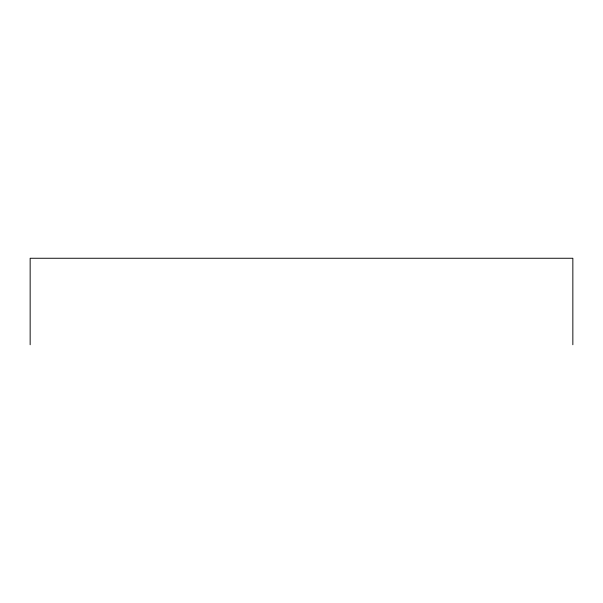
<?xml version="1.0" encoding="UTF-8"?>
<svg xmlns="http://www.w3.org/2000/svg" width="603" height="603" viewBox="0 0 603 603"><rect width="100%" height="100%" fill="white"/><g stroke="black" fill="none" stroke-linecap="round" stroke-linejoin="round"><path stroke-width="0.9" d="M572.85 344.743L572.85 258.257L30.15 258.257L30.15 344.743"/></g></svg>
